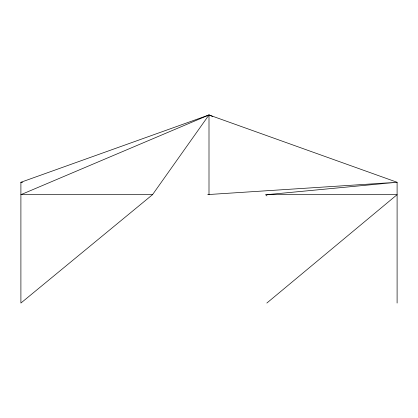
<?xml version="1.0" encoding="UTF-8"?>
<svg xmlns="http://www.w3.org/2000/svg" width="418" height="418" viewBox="0 0 418 418"><rect width="100%" height="100%" fill="white"/><g stroke="black" fill="none" stroke-linecap="round" stroke-linejoin="round"><path stroke-width="0.63" d="M212.605 116.476L209 114.95L20.9 182.269L20.9 303.05L152.513 194.673L209 114.95L397.1 182.269L397.1 303.05M266.841 303.05L397.1 194.673L265.487 194.673L266.992 195.917M266.841 194.673L397.1 182.269L207.699 194.589M152.513 194.673L20.9 194.673L209 114.95L209 194.673M22.201 182.358L20.9 182.269L22.196 182.394"/></g></svg>
